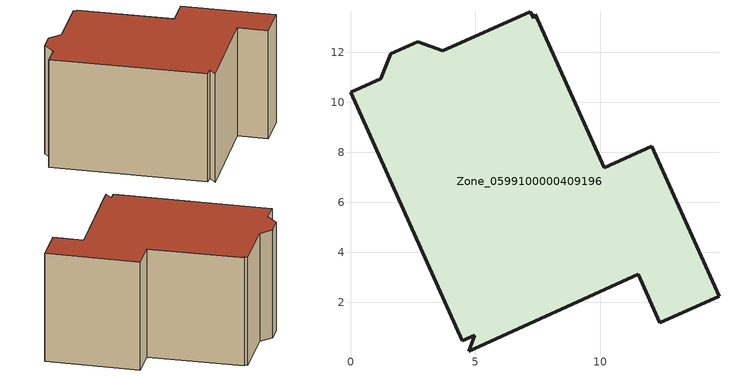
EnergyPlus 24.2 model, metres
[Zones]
Zone_0599100000409196
 floor ground (C_G): 4.47,0.45 0,10.41 1.22,10.94 1.6,11.94 2.7,12.43 3.69,12.06 7.2,13.63 7.33,13.35 7.4,13.52 10.15,7.39 12.07,8.24 14.75,2.24 12.38,1.18 11.51,3.12 4.73,0.02 4.98,0.67 z0
 wall outside (C_F): 12.38,1.18 14.75,2.24 12.07,8.24 10.15,7.39 7.4,13.52 7.33,13.35 7.2,13.63 3.69,12.06 2.7,12.43 1.6,11.94 1.22,10.94 0,10.41 4.47,0.45 4.98,0.67 4.73,0.02 11.51,3.12 12.38,1.18 z0:8.02
 roof outside (C_R): 10.15,7.39 7.4,13.52 7.33,13.35 7.2,13.63 3.69,12.06 2.7,12.43 1.6,11.94 1.22,10.94 0,10.41 4.47,0.45 4.98,0.67 4.73,0.02 11.51,3.12 12.38,1.18 14.75,2.24 12.07,8.24 z8.02
[BUILDING]
Pand.0599100000409196: North Axis=0; Terrain=City; Loads Convergence Tolerance Value=0.04; Temperature Convergence Tolerance Value=0.4; Solar Distribution=FullExterior; Maximum Number of Warmup Days=25; Minimum Number of Warmup Days=1
[Site:Location]
Rotterdam.The.Hague.AP_ZH_NLD Design_Conditions: Latitude=51.96; Longitude=4.45; Time Zone=1; Elevation=-4.5
[SITE:GROUNDTEMPERATURE:BUILDINGSURFACE]
18, 18, 18, 18, 18, 18, 18, 18, 18, 18, 18, 18
[MATERIAL] Thermal Absorptance=0.9; Solar Absorptance=0.7; Visible Absorptance=0.7
Name | Roughness | Thickness | Conductivity | Density | Specific Heat
G.D.1992-2005 | MediumSmooth | 0.15 | 0.06 | 540 | 1210
F.D.1992-2005 | Rough | 0.3 | 0.12 | 1920 | 840
R.D.1992-2005 | MediumRough | 0.2 | 0.08 | 1500 | 1000
[CONSTRUCTION]
C_G: G.D.1992-2005
C_F: F.D.1992-2005
C_R: R.D.1992-2005
[ZONE]
Zone_0599100000409196: Type=1; Multiplier=1; Ceiling Height=Autocalculate; Volume=Autocalculate; Floor Area=autocalculate; Part of Total Floor Area=Yes
[ZONEINFILTRATION:DESIGNFLOWRATE]
Infil_Zone_0599100000409196: Zone or ZoneList or Space or SpaceList=Zone_0599100000409196; Schedule=AlwaysOn; Design Flow Rate Calculation Method=Flow/Area; Flow Rate per Floor Area=0.0021; Constant Term Coefficient=1; Temperature Term Coefficient=0; Velocity Term Coefficient=0; Velocity Squared Term Coefficient=0
[HVACTEMPLATE:ZONE:IDEALLOADSAIRSYSTEM]
Zone_0599100000409196: Maximum Heating Supply Air Temperature=50; Minimum Cooling Supply Air Temperature=13; Maximum Heating Supply Air Humidity Ratio=0.0156; Minimum Cooling Supply Air Humidity Ratio=0.0077; Heating Limit=NoLimit; Cooling Limit=NoLimit; Dehumidification Control Type=ConstantSensibleHeatRatio; Cooling Sensible Heat Ratio=0.7; Dehumidification Setpoint=60; Humidification Control Type=None; Humidification Setpoint=30; Outdoor Air Method=None; Outdoor Air Flow Rate per Person=0.00944; Outdoor Air Flow Rate per Zone Floor Area=0; Outdoor Air Flow Rate per Zone=0; Demand Controlled Ventilation Type=None; Outdoor Air Economizer Type=NoEconomizer; Heat Recovery Type=None; Sensible Heat Recovery Effectiveness=0.7; Latent Heat Recovery Effectiveness=0.65
[ZONECONTROL:THERMOSTAT]
ThermostatControl_Zone_0599100000409196: Zone or ZoneList=Zone_0599100000409196; Control Type Schedule=DualSetpointControlType; Control 1=Thermostat_Zone_0599100000409196; Temperature Difference Between Cutout And Setpoint=0
[THERMOSTATSETPOINT:DUALSETPOINT]
Thermostat_Zone_0599100000409196: Heating Setpoint Temperature Schedule=HeatingSetpoint_Zone_0599100000409196; Cooling Setpoint Temperature Schedule=CoolingSetpoint_Zone_0599100000409196
[SCHEDULE:COMPACT]
HeatingSetpoint_Zone_0599100000409196: Through: 12/31, For: AllDays, Until: 24:00, 21
CoolingSetpoint_Zone_0599100000409196: Through: 12/31, For: AllDays, Until: 24:00, 24
DualSetpointControlType: Through: 12/31, For: AllDays, Until: 24:00, 4
AlwaysOn: Through: 12/31, For: AllDays, Until: 24:00, 1
